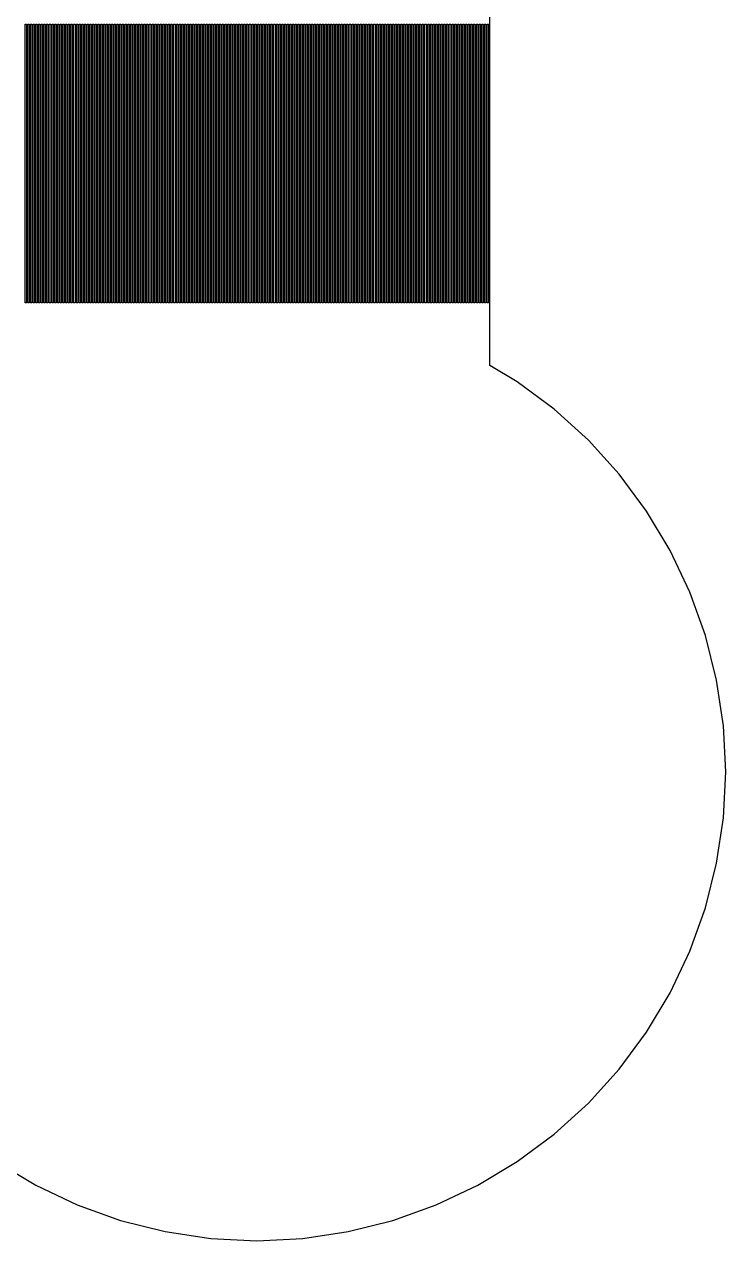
# Model space of a CAD drawing. Extents: x -5 to 92, y -13 to 39.
# Drawn here: x 23.78 to 28.97, y -12.97 to -3.97 of the extents above; entities that cross this region are included whole.
import ezdxf

# ---------------------------------------------------------------- set-up
doc = ezdxf.new("R2010")
doc.units = 0

msp = doc.modelspace()

# ---------------------------------------------------------------- linework, layer by layer
for p, q in [((27.225, -6.49323), (27.225, -3.50677)), ((23.785, -6.03), (23.785, -3.97)), ((23.785, -3.97), (23.795, -3.97)), ((23.795, -3.97), (23.795, -6.03)), ((23.805, -6.03), (23.805, -3.97)), ((23.805, -3.97), (23.815, -3.97)), ((23.815, -3.97), (23.815, -6.03)), ((23.825, -6.03), (23.825, -3.97)), ((23.825, -3.97), (23.835, -3.97)), ((23.835, -3.97), (23.835, -6.03)), ((23.845, -6.03), (23.845, -3.97)), ((23.845, -3.97), (23.855, -3.97)), ((23.855, -3.97), (23.855, -6.03)), ((23.865, -6.03), (23.865, -3.97)), ((23.865, -3.97), (23.875, -3.97)), ((23.875, -3.97), (23.875, -6.03)), ((23.885, -6.03), (23.885, -3.97)), ((23.885, -3.97), (23.895, -3.97)), ((23.895, -3.97), (23.895, -6.03)), ((23.905, -6.03), (23.905, -3.97)), ((23.905, -3.97), (23.915, -3.97)), ((23.915, -3.97), (23.915, -6.03)), ((23.925, -6.03), (23.925, -3.97)), ((23.925, -3.97), (23.935, -3.97)), ((23.935, -3.97), (23.935, -6.03)), ((23.945, -6.03), (23.945, -3.97)), ((23.945, -3.97), (23.955, -3.97)), ((23.955, -3.97), (23.955, -6.03)), ((23.965, -6.03), (23.965, -3.97)), ((23.965, -3.97), (23.975, -3.97)), ((23.975, -3.97), (23.975, -6.03)), ((23.985, -6.03), (23.985, -3.97)), ((23.985, -3.97), (23.995, -3.97)), ((23.995, -3.97), (23.995, -6.03)), ((24.005, -6.03), (24.005, -3.97)), ((24.005, -3.97), (24.015, -3.97)), ((24.015, -3.97), (24.015, -6.03)), ((24.025, -6.03), (24.025, -3.97)), ((24.025, -3.97), (24.035, -3.97)), ((24.035, -3.97), (24.035, -6.03)), ((24.045, -6.03), (24.045, -3.97)), ((24.045, -3.97), (24.055, -3.97)), ((24.055, -3.97), (24.055, -6.03)), ((24.065, -6.03), (24.065, -3.97)), ((24.065, -3.97), (24.075, -3.97)), ((24.075, -3.97), (24.075, -6.03)), ((24.085, -6.03), (24.085, -3.97)), ((24.085, -3.97), (24.095, -3.97)), ((24.095, -3.97), (24.095, -6.03)), ((24.105, -6.03), (24.105, -3.97)), ((24.105, -3.97), (24.115, -3.97)), ((24.115, -3.97), (24.115, -6.03)), ((24.125, -6.03), (24.125, -3.97)), ((24.125, -3.97), (24.135, -3.97)), ((24.135, -3.97), (24.135, -6.03)), ((24.145, -6.03), (24.145, -3.97)), ((24.145, -3.97), (24.155, -3.97)), ((24.155, -3.97), (24.155, -6.03)), ((24.165, -6.03), (24.165, -3.97)), ((24.165, -3.97), (24.175, -3.97)), ((24.175, -3.97), (24.175, -6.03)), ((24.185, -6.03), (24.185, -3.97)), ((24.185, -3.97), (24.195, -3.97)), ((24.195, -3.97), (24.195, -6.03)), ((24.205, -6.03), (24.205, -3.97)), ((24.205, -3.97), (24.215, -3.97)), ((24.215, -3.97), (24.215, -6.03)), ((24.225, -6.03), (24.225, -3.97)), ((24.225, -3.97), (24.235, -3.97)), ((24.235, -3.97), (24.235, -6.03)), ((24.245, -6.03), (24.245, -3.97)), ((24.245, -3.97), (24.255, -3.97)), ((24.255, -3.97), (24.255, -6.03)), ((24.265, -6.03), (24.265, -3.97)), ((24.265, -3.97), (24.275, -3.97)), ((24.275, -3.97), (24.275, -6.03)), ((24.285, -6.03), (24.285, -3.97)), ((24.285, -3.97), (24.295, -3.97)), ((24.295, -3.97), (24.295, -6.03)), ((24.305, -6.03), (24.305, -3.97)), ((24.305, -3.97), (24.315, -3.97)), ((24.315, -3.97), (24.315, -6.03)), ((24.325, -6.03), (24.325, -3.97)), ((24.325, -3.97), (24.335, -3.97)), ((24.335, -3.97), (24.335, -6.03)), ((24.345, -6.03), (24.345, -3.97)), ((24.345, -3.97), (24.355, -3.97)), ((24.355, -3.97), (24.355, -6.03)), ((24.365, -6.03), (24.365, -3.97)), ((24.365, -3.97), (24.375, -3.97)), ((24.375, -3.97), (24.375, -6.03)), ((24.385, -6.03), (24.385, -3.97)), ((24.385, -3.97), (24.395, -3.97)), ((24.395, -3.97), (24.395, -6.03)), ((24.405, -6.03), (24.405, -3.97)), ((24.405, -3.97), (24.415, -3.97)), ((24.415, -3.97), (24.415, -6.03)), ((24.425, -6.03), (24.425, -3.97)), ((24.425, -3.97), (24.435, -3.97)), ((24.435, -3.97), (24.435, -6.03)), ((24.445, -6.03), (24.445, -3.97)), ((24.445, -3.97), (24.455, -3.97)), ((24.455, -3.97), (24.455, -6.03)), ((24.465, -6.03), (24.465, -3.97)), ((24.465, -3.97), (24.475, -3.97)), ((24.475, -3.97), (24.475, -6.03)), ((24.485, -6.03), (24.485, -3.97)), ((24.485, -3.97), (24.495, -3.97)), ((24.495, -3.97), (24.495, -6.03)), ((24.505, -6.03), (24.505, -3.97)), ((24.505, -3.97), (24.515, -3.97)), ((24.515, -3.97), (24.515, -6.03)), ((24.525, -6.03), (24.525, -3.97)), ((24.525, -3.97), (24.535, -3.97)), ((24.535, -3.97), (24.535, -6.03)), ((24.545, -6.03), (24.545, -3.97)), ((24.545, -3.97), (24.555, -3.97)), ((24.555, -3.97), (24.555, -6.03)), ((24.565, -6.03), (24.565, -3.97)), ((24.565, -3.97), (24.575, -3.97)), ((24.575, -3.97), (24.575, -6.03)), ((24.585, -6.03), (24.585, -3.97)), ((24.585, -3.97), (24.595, -3.97)), ((24.595, -3.97), (24.595, -6.03)), ((24.605, -6.03), (24.605, -3.97)), ((24.605, -3.97), (24.615, -3.97)), ((24.615, -3.97), (24.615, -6.03)), ((24.625, -6.03), (24.625, -3.97)), ((24.625, -3.97), (24.635, -3.97)), ((24.635, -3.97), (24.635, -6.03)), ((24.645, -6.03), (24.645, -3.97)), ((24.645, -3.97), (24.655, -3.97)), ((24.655, -3.97), (24.655, -6.03)), ((24.665, -6.03), (24.665, -3.97)), ((24.665, -3.97), (24.675, -3.97)), ((24.675, -3.97), (24.675, -6.03)), ((24.685, -6.03), (24.685, -3.97)), ((24.685, -3.97), (24.695, -3.97)), ((24.695, -3.97), (24.695, -6.03)), ((24.705, -6.03), (24.705, -3.97)), ((24.705, -3.97), (24.715, -3.97)), ((24.715, -3.97), (24.715, -6.03)), ((24.725, -6.03), (24.725, -3.97)), ((24.725, -3.97), (24.735, -3.97)), ((24.735, -3.97), (24.735, -6.03)), ((24.745, -6.03), (24.745, -3.97)), ((24.745, -3.97), (24.755, -3.97)), ((24.755, -3.97), (24.755, -6.03)), ((24.765, -6.03), (24.765, -3.97)), ((24.765, -3.97), (24.775, -3.97)), ((24.775, -3.97), (24.775, -6.03)), ((24.785, -6.03), (24.785, -3.97)), ((24.785, -3.97), (24.795, -3.97)), ((24.795, -3.97), (24.795, -6.03)), ((24.805, -6.03), (24.805, -3.97)), ((24.805, -3.97), (24.815, -3.97)), ((24.815, -3.97), (24.815, -6.03)), ((24.825, -6.03), (24.825, -3.97)), ((24.825, -3.97), (24.835, -3.97)), ((24.835, -3.97), (24.835, -6.03)), ((24.845, -6.03), (24.845, -3.97)), ((24.845, -3.97), (24.855, -3.97)), ((24.855, -3.97), (24.855, -6.03)), ((24.865, -6.03), (24.865, -3.97)), ((24.865, -3.97), (24.875, -3.97)), ((24.875, -3.97), (24.875, -6.03)), ((24.885, -6.03), (24.885, -3.97)), ((24.885, -3.97), (24.895, -3.97)), ((24.895, -3.97), (24.895, -6.03)), ((24.905, -6.03), (24.905, -3.97)), ((24.905, -3.97), (24.915, -3.97)), ((24.915, -3.97), (24.915, -6.03)), ((24.925, -6.03), (24.925, -3.97)), ((24.925, -3.97), (24.935, -3.97)), ((24.935, -3.97), (24.935, -6.03)), ((24.945, -6.03), (24.945, -3.97)), ((24.945, -3.97), (24.955, -3.97)), ((24.955, -3.97), (24.955, -6.03)), ((24.965, -6.03), (24.965, -3.97)), ((24.965, -3.97), (24.975, -3.97)), ((24.975, -3.97), (24.975, -6.03)), ((24.985, -6.03), (24.985, -3.97)), ((24.985, -3.97), (24.995, -3.97)), ((24.995, -3.97), (24.995, -6.03)), ((25.005, -6.03), (25.005, -3.97)), ((25.005, -3.97), (25.015, -3.97)), ((25.015, -3.97), (25.015, -6.03)), ((25.025, -6.03), (25.025, -3.97)), ((25.025, -3.97), (25.035, -3.97)), ((25.035, -3.97), (25.035, -6.03)), ((25.045, -6.03), (25.045, -3.97)), ((25.045, -3.97), (25.055, -3.97)), ((25.055, -3.97), (25.055, -6.03)), ((25.065, -6.03), (25.065, -3.97)), ((25.065, -3.97), (25.075, -3.97)), ((25.075, -3.97), (25.075, -6.03)), ((25.085, -6.03), (25.085, -3.97)), ((25.085, -3.97), (25.095, -3.97)), ((25.095, -3.97), (25.095, -6.03)), ((25.105, -6.03), (25.105, -3.97)), ((25.105, -3.97), (25.115, -3.97)), ((25.115, -3.97), (25.115, -6.03)), ((25.125, -6.03), (25.125, -3.97)), ((25.125, -3.97), (25.135, -3.97)), ((25.135, -3.97), (25.135, -6.03)), ((25.145, -6.03), (25.145, -3.97)), ((25.145, -3.97), (25.155, -3.97)), ((25.155, -3.97), (25.155, -6.03)), ((25.165, -6.03), (25.165, -3.97)), ((25.165, -3.97), (25.175, -3.97)), ((25.175, -3.97), (25.175, -6.03)), ((25.185, -6.03), (25.185, -3.97)), ((25.185, -3.97), (25.195, -3.97)), ((25.195, -3.97), (25.195, -6.03)), ((25.205, -6.03), (25.205, -3.97)), ((25.205, -3.97), (25.215, -3.97)), ((25.215, -3.97), (25.215, -6.03)), ((25.225, -6.03), (25.225, -3.97)), ((25.225, -3.97), (25.235, -3.97)), ((25.235, -3.97), (25.235, -6.03)), ((25.245, -6.03), (25.245, -3.97)), ((25.245, -3.97), (25.255, -3.97)), ((25.255, -3.97), (25.255, -6.03)), ((25.265, -6.03), (25.265, -3.97)), ((25.265, -3.97), (25.275, -3.97)), ((25.275, -3.97), (25.275, -6.03)), ((25.285, -6.03), (25.285, -3.97)), ((25.285, -3.97), (25.295, -3.97)), ((25.295, -3.97), (25.295, -6.03)), ((25.305, -6.03), (25.305, -3.97)), ((25.305, -3.97), (25.315, -3.97)), ((25.315, -3.97), (25.315, -6.03)), ((25.325, -6.03), (25.325, -3.97)), ((25.325, -3.97), (25.335, -3.97)), ((25.335, -3.97), (25.335, -6.03)), ((25.345, -6.03), (25.345, -3.97)), ((25.345, -3.97), (25.355, -3.97)), ((25.355, -3.97), (25.355, -6.03)), ((25.365, -6.03), (25.365, -3.97)), ((25.365, -3.97), (25.375, -3.97)), ((25.375, -3.97), (25.375, -6.03)), ((25.385, -6.03), (25.385, -3.97)), ((25.385, -3.97), (25.395, -3.97)), ((25.395, -3.97), (25.395, -6.03)), ((25.405, -6.03), (25.405, -3.97)), ((25.405, -3.97), (25.415, -3.97)), ((25.415, -3.97), (25.415, -6.03)), ((25.425, -6.03), (25.425, -3.97)), ((25.425, -3.97), (25.435, -3.97)), ((25.435, -3.97), (25.435, -6.03)), ((25.445, -6.03), (25.445, -3.97)), ((25.445, -3.97), (25.455, -3.97)), ((25.455, -3.97), (25.455, -6.03)), ((25.465, -6.03), (25.465, -3.97)), ((25.465, -3.97), (25.475, -3.97)), ((25.475, -3.97), (25.475, -6.03)), ((25.485, -6.03), (25.485, -3.97)), ((25.485, -3.97), (25.495, -3.97)), ((25.495, -3.97), (25.495, -6.03)), ((25.505, -6.03), (25.505, -3.97)), ((25.505, -3.97), (25.515, -3.97)), ((25.515, -3.97), (25.515, -6.03)), ((25.525, -6.03), (25.525, -3.97)), ((25.525, -3.97), (25.535, -3.97)), ((25.535, -3.97), (25.535, -6.03)), ((25.545, -6.03), (25.545, -3.97)), ((25.545, -3.97), (25.555, -3.97)), ((25.555, -3.97), (25.555, -6.03)), ((25.565, -6.03), (25.565, -3.97)), ((25.565, -3.97), (25.575, -3.97)), ((25.575, -3.97), (25.575, -6.03)), ((25.585, -6.03), (25.585, -3.97)), ((25.585, -3.97), (25.595, -3.97)), ((25.595, -3.97), (25.595, -6.03)), ((25.605, -6.03), (25.605, -3.97)), ((25.605, -3.97), (25.615, -3.97)), ((25.615, -3.97), (25.615, -6.03)), ((25.625, -6.03), (25.625, -3.97)), ((25.625, -3.97), (25.635, -3.97)), ((25.635, -3.97), (25.635, -6.03)), ((25.645, -6.03), (25.645, -3.97)), ((25.645, -3.97), (25.655, -3.97)), ((25.655, -3.97), (25.655, -6.03)), ((25.665, -6.03), (25.665, -3.97)), ((25.665, -3.97), (25.675, -3.97)), ((25.675, -3.97), (25.675, -6.03)), ((25.685, -6.03), (25.685, -3.97)), ((25.685, -3.97), (25.695, -3.97)), ((25.695, -3.97), (25.695, -6.03)), ((25.705, -6.03), (25.705, -3.97)), ((25.705, -3.97), (25.715, -3.97)), ((25.715, -3.97), (25.715, -6.03)), ((25.725, -6.03), (25.725, -3.97)), ((25.725, -3.97), (25.735, -3.97)), ((25.735, -3.97), (25.735, -6.03)), ((25.745, -6.03), (25.745, -3.97)), ((25.745, -3.97), (25.755, -3.97)), ((25.755, -3.97), (25.755, -6.03)), ((25.765, -6.03), (25.765, -3.97)), ((25.765, -3.97), (25.775, -3.97)), ((25.775, -3.97), (25.775, -6.03)), ((25.785, -6.03), (25.785, -3.97)), ((25.785, -3.97), (25.795, -3.97)), ((25.795, -3.97), (25.795, -6.03)), ((25.805, -6.03), (25.805, -3.97)), ((25.805, -3.97), (25.815, -3.97)), ((25.815, -3.97), (25.815, -6.03)), ((25.825, -6.03), (25.825, -3.97)), ((25.825, -3.97), (25.835, -3.97)), ((25.835, -3.97), (25.835, -6.03)), ((25.845, -6.03), (25.845, -3.97)), ((25.845, -3.97), (25.855, -3.97)), ((25.855, -3.97), (25.855, -6.03)), ((25.865, -6.03), (25.865, -3.97)), ((25.865, -3.97), (25.875, -3.97)), ((25.875, -3.97), (25.875, -6.03)), ((25.885, -6.03), (25.885, -3.97)), ((25.885, -3.97), (25.895, -3.97)), ((25.895, -3.97), (25.895, -6.03)), ((25.905, -6.03), (25.905, -3.97)), ((25.905, -3.97), (25.915, -3.97)), ((25.915, -3.97), (25.915, -6.03)), ((25.925, -6.03), (25.925, -3.97)), ((25.925, -3.97), (25.935, -3.97)), ((25.935, -3.97), (25.935, -6.03)), ((25.945, -6.03), (25.945, -3.97)), ((25.945, -3.97), (25.955, -3.97)), ((25.955, -3.97), (25.955, -6.03)), ((25.965, -6.03), (25.965, -3.97)), ((25.965, -3.97), (25.975, -3.97)), ((25.975, -3.97), (25.975, -6.03)), ((25.985, -6.03), (25.985, -3.97)), ((25.985, -3.97), (25.995, -3.97)), ((25.995, -3.97), (25.995, -6.03)), ((26.005, -6.03), (26.005, -3.97)), ((26.005, -3.97), (26.015, -3.97)), ((26.015, -3.97), (26.015, -6.03)), ((26.025, -6.03), (26.025, -3.97)), ((26.025, -3.97), (26.035, -3.97)), ((26.035, -3.97), (26.035, -6.03)), ((26.045, -6.03), (26.045, -3.97)), ((26.045, -3.97), (26.055, -3.97)), ((26.055, -3.97), (26.055, -6.03)), ((26.065, -6.03), (26.065, -3.97)), ((26.065, -3.97), (26.075, -3.97)), ((26.075, -3.97), (26.075, -6.03)), ((26.085, -6.03), (26.085, -3.97)), ((26.085, -3.97), (26.095, -3.97)), ((26.095, -3.97), (26.095, -6.03)), ((26.105, -6.03), (26.105, -3.97)), ((26.105, -3.97), (26.115, -3.97)), ((26.115, -3.97), (26.115, -6.03)), ((26.125, -6.03), (26.125, -3.97)), ((26.125, -3.97), (26.135, -3.97)), ((26.135, -3.97), (26.135, -6.03)), ((26.145, -6.03), (26.145, -3.97)), ((26.145, -3.97), (26.155, -3.97)), ((26.155, -3.97), (26.155, -6.03)), ((26.165, -6.03), (26.165, -3.97)), ((26.165, -3.97), (26.175, -3.97)), ((26.175, -3.97), (26.175, -6.03)), ((26.185, -6.03), (26.185, -3.97)), ((26.185, -3.97), (26.195, -3.97)), ((26.195, -3.97), (26.195, -6.03)), ((26.205, -6.03), (26.205, -3.97)), ((26.205, -3.97), (26.215, -3.97)), ((26.215, -3.97), (26.215, -6.03)), ((26.225, -6.03), (26.225, -3.97)), ((26.225, -3.97), (26.235, -3.97)), ((26.235, -3.97), (26.235, -6.03)), ((26.245, -6.03), (26.245, -3.97)), ((26.245, -3.97), (26.255, -3.97)), ((26.255, -3.97), (26.255, -6.03)), ((26.265, -6.03), (26.265, -3.97)), ((26.265, -3.97), (26.275, -3.97)), ((26.275, -3.97), (26.275, -6.03)), ((26.285, -6.03), (26.285, -3.97)), ((26.285, -3.97), (26.295, -3.97)), ((26.295, -3.97), (26.295, -6.03)), ((26.305, -6.03), (26.305, -3.97)), ((26.305, -3.97), (26.315, -3.97)), ((26.315, -3.97), (26.315, -6.03)), ((26.325, -6.03), (26.325, -3.97)), ((26.325, -3.97), (26.335, -3.97)), ((26.335, -3.97), (26.335, -6.03)), ((26.345, -6.03), (26.345, -3.97)), ((26.345, -3.97), (26.355, -3.97)), ((26.355, -3.97), (26.355, -6.03)), ((26.365, -6.03), (26.365, -3.97)), ((26.365, -3.97), (26.375, -3.97)), ((26.375, -3.97), (26.375, -6.03)), ((26.385, -6.03), (26.385, -3.97)), ((26.385, -3.97), (26.395, -3.97)), ((26.395, -3.97), (26.395, -6.03)), ((26.405, -6.03), (26.405, -3.97)), ((26.405, -3.97), (26.415, -3.97)), ((26.415, -3.97), (26.415, -6.03)), ((26.425, -6.03), (26.425, -3.97)), ((26.425, -3.97), (26.435, -3.97)), ((26.435, -3.97), (26.435, -6.03)), ((26.445, -6.03), (26.445, -3.97)), ((26.445, -3.97), (26.455, -3.97)), ((26.455, -3.97), (26.455, -6.03)), ((26.465, -6.03), (26.465, -3.97)), ((26.465, -3.97), (26.475, -3.97)), ((26.475, -3.97), (26.475, -6.03)), ((26.485, -6.03), (26.485, -3.97)), ((26.485, -3.97), (26.495, -3.97)), ((26.495, -3.97), (26.495, -6.03)), ((26.505, -6.03), (26.505, -3.97)), ((26.505, -3.97), (26.515, -3.97)), ((26.515, -3.97), (26.515, -6.03)), ((26.525, -6.03), (26.525, -3.97)), ((26.525, -3.97), (26.535, -3.97)), ((26.535, -3.97), (26.535, -6.03)), ((26.545, -6.03), (26.545, -3.97)), ((26.545, -3.97), (26.555, -3.97)), ((26.555, -3.97), (26.555, -6.03)), ((26.565, -6.03), (26.565, -3.97)), ((26.565, -3.97), (26.575, -3.97)), ((26.575, -3.97), (26.575, -6.03)), ((26.585, -6.03), (26.585, -3.97)), ((26.585, -3.97), (26.595, -3.97)), ((26.595, -3.97), (26.595, -6.03)), ((26.605, -6.03), (26.605, -3.97)), ((26.605, -3.97), (26.615, -3.97)), ((26.615, -3.97), (26.615, -6.03)), ((26.625, -6.03), (26.625, -3.97)), ((26.625, -3.97), (26.635, -3.97)), ((26.635, -3.97), (26.635, -6.03)), ((26.645, -6.03), (26.645, -3.97)), ((26.645, -3.97), (26.655, -3.97)), ((26.655, -3.97), (26.655, -6.03)), ((26.665, -6.03), (26.665, -3.97)), ((26.665, -3.97), (26.675, -3.97)), ((26.675, -3.97), (26.675, -6.03)), ((26.685, -6.03), (26.685, -3.97)), ((26.685, -3.97), (26.695, -3.97)), ((26.695, -3.97), (26.695, -6.03)), ((26.705, -6.03), (26.705, -3.97)), ((26.705, -3.97), (26.715, -3.97)), ((26.715, -3.97), (26.715, -6.03)), ((26.725, -6.03), (26.725, -3.97)), ((26.725, -3.97), (26.735, -3.97)), ((26.735, -3.97), (26.735, -6.03)), ((26.745, -6.03), (26.745, -3.97)), ((26.745, -3.97), (26.755, -3.97)), ((26.755, -3.97), (26.755, -6.03)), ((26.765, -6.03), (26.765, -3.97)), ((26.765, -3.97), (26.775, -3.97)), ((26.775, -3.97), (26.775, -6.03)), ((26.785, -6.03), (26.785, -3.97)), ((26.785, -3.97), (26.795, -3.97)), ((26.795, -3.97), (26.795, -6.03)), ((26.805, -6.03), (26.805, -3.97)), ((26.805, -3.97), (26.815, -3.97)), ((26.815, -3.97), (26.815, -6.03)), ((26.825, -6.03), (26.825, -3.97)), ((26.825, -3.97), (26.835, -3.97)), ((26.835, -3.97), (26.835, -6.03)), ((26.845, -6.03), (26.845, -3.97)), ((26.845, -3.97), (26.855, -3.97)), ((26.855, -3.97), (26.855, -6.03)), ((26.865, -6.03), (26.865, -3.97)), ((26.865, -3.97), (26.875, -3.97)), ((26.875, -3.97), (26.875, -6.03)), ((26.885, -6.03), (26.885, -3.97)), ((26.885, -3.97), (26.895, -3.97)), ((26.895, -3.97), (26.895, -6.03)), ((26.905, -6.03), (26.905, -3.97)), ((26.905, -3.97), (26.915, -3.97)), ((26.915, -3.97), (26.915, -6.03)), ((26.925, -6.03), (26.925, -3.97)), ((26.925, -3.97), (26.935, -3.97)), ((26.935, -3.97), (26.935, -6.03)), ((26.945, -6.03), (26.945, -3.97)), ((26.945, -3.97), (26.955, -3.97)), ((26.955, -3.97), (26.955, -6.03)), ((26.965, -6.03), (26.965, -3.97)), ((26.965, -3.97), (26.975, -3.97)), ((26.975, -3.97), (26.975, -6.03)), ((26.985, -6.03), (26.985, -3.97)), ((26.985, -3.97), (26.995, -3.97)), ((26.995, -3.97), (26.995, -6.03)), ((27.005, -6.03), (27.005, -3.97)), ((27.005, -3.97), (27.015, -3.97)), ((27.015, -3.97), (27.015, -6.03)), ((27.025, -6.03), (27.025, -3.97)), ((27.025, -3.97), (27.035, -3.97)), ((27.035, -3.97), (27.035, -6.03)), ((27.045, -6.03), (27.045, -3.97)), ((27.045, -3.97), (27.055, -3.97)), ((27.055, -3.97), (27.055, -6.03)), ((27.065, -6.03), (27.065, -3.97)), ((27.065, -3.97), (27.075, -3.97)), ((27.075, -3.97), (27.075, -6.03)), ((27.085, -6.03), (27.085, -3.97)), ((27.085, -3.97), (27.095, -3.97)), ((27.095, -3.97), (27.095, -6.03)), ((27.105, -6.03), (27.105, -3.97)), ((27.105, -3.97), (27.115, -3.97)), ((27.115, -3.97), (27.115, -6.03)), ((27.125, -6.03), (27.125, -3.97)), ((27.125, -3.97), (27.135, -3.97)), ((27.135, -3.97), (27.135, -6.03)), ((27.145, -6.03), (27.145, -3.97)), ((27.145, -3.97), (27.155, -3.97)), ((27.155, -3.97), (27.155, -6.03)), ((27.165, -6.03), (27.165, -3.97)), ((27.165, -3.97), (27.175, -3.97)), ((27.175, -3.97), (27.175, -6.03)), ((27.185, -6.03), (27.185, -3.97)), ((27.185, -3.97), (27.195, -3.97)), ((27.195, -3.97), (27.195, -6.03)), ((27.205, -6.03), (27.205, -3.97)), ((27.205, -3.97), (27.215, -3.97)), ((27.215, -3.97), (27.215, -6.03)), ((23.795, -6.03), (23.785, -6.03)), ((23.815, -6.03), (23.805, -6.03)), ((23.835, -6.03), (23.825, -6.03)), ((23.855, -6.03), (23.845, -6.03)), ((23.875, -6.03), (23.865, -6.03)), ((23.895, -6.03), (23.885, -6.03)), ((23.915, -6.03), (23.905, -6.03)), ((23.935, -6.03), (23.925, -6.03)), ((23.955, -6.03), (23.945, -6.03)), ((23.975, -6.03), (23.965, -6.03)), ((23.995, -6.03), (23.985, -6.03)), ((24.015, -6.03), (24.005, -6.03)), ((24.035, -6.03), (24.025, -6.03)), ((24.055, -6.03), (24.045, -6.03)), ((24.075, -6.03), (24.065, -6.03)), ((24.095, -6.03), (24.085, -6.03)), ((24.115, -6.03), (24.105, -6.03)), ((24.135, -6.03), (24.125, -6.03)), ((24.155, -6.03), (24.145, -6.03)), ((24.175, -6.03), (24.165, -6.03)), ((24.195, -6.03), (24.185, -6.03)), ((24.215, -6.03), (24.205, -6.03)), ((24.235, -6.03), (24.225, -6.03)), ((24.255, -6.03), (24.245, -6.03)), ((24.275, -6.03), (24.265, -6.03)), ((24.295, -6.03), (24.285, -6.03)), ((24.315, -6.03), (24.305, -6.03)), ((24.335, -6.03), (24.325, -6.03)), ((24.355, -6.03), (24.345, -6.03)), ((24.375, -6.03), (24.365, -6.03)), ((24.395, -6.03), (24.385, -6.03)), ((24.415, -6.03), (24.405, -6.03)), ((24.435, -6.03), (24.425, -6.03)), ((24.455, -6.03), (24.445, -6.03)), ((24.475, -6.03), (24.465, -6.03)), ((24.495, -6.03), (24.485, -6.03)), ((24.515, -6.03), (24.505, -6.03)), ((24.535, -6.03), (24.525, -6.03)), ((24.555, -6.03), (24.545, -6.03)), ((24.575, -6.03), (24.565, -6.03)), ((24.595, -6.03), (24.585, -6.03)), ((24.615, -6.03), (24.605, -6.03)), ((24.635, -6.03), (24.625, -6.03)), ((24.655, -6.03), (24.645, -6.03)), ((24.675, -6.03), (24.665, -6.03)), ((24.695, -6.03), (24.685, -6.03)), ((24.715, -6.03), (24.705, -6.03)), ((24.735, -6.03), (24.725, -6.03)), ((24.755, -6.03), (24.745, -6.03)), ((24.775, -6.03), (24.765, -6.03)), ((24.795, -6.03), (24.785, -6.03)), ((24.815, -6.03), (24.805, -6.03)), ((24.835, -6.03), (24.825, -6.03)), ((24.855, -6.03), (24.845, -6.03)), ((24.875, -6.03), (24.865, -6.03)), ((24.895, -6.03), (24.885, -6.03)), ((24.915, -6.03), (24.905, -6.03)), ((24.935, -6.03), (24.925, -6.03)), ((24.955, -6.03), (24.945, -6.03)), ((24.975, -6.03), (24.965, -6.03)), ((24.995, -6.03), (24.985, -6.03)), ((25.015, -6.03), (25.005, -6.03)), ((25.035, -6.03), (25.025, -6.03)), ((25.055, -6.03), (25.045, -6.03)), ((25.075, -6.03), (25.065, -6.03)), ((25.095, -6.03), (25.085, -6.03)), ((25.115, -6.03), (25.105, -6.03)), ((25.135, -6.03), (25.125, -6.03)), ((25.155, -6.03), (25.145, -6.03)), ((25.175, -6.03), (25.165, -6.03)), ((25.195, -6.03), (25.185, -6.03)), ((25.215, -6.03), (25.205, -6.03)), ((25.235, -6.03), (25.225, -6.03)), ((25.255, -6.03), (25.245, -6.03)), ((25.275, -6.03), (25.265, -6.03)), ((25.295, -6.03), (25.285, -6.03)), ((25.315, -6.03), (25.305, -6.03)), ((25.335, -6.03), (25.325, -6.03)), ((25.355, -6.03), (25.345, -6.03)), ((25.375, -6.03), (25.365, -6.03)), ((25.395, -6.03), (25.385, -6.03)), ((25.415, -6.03), (25.405, -6.03)), ((25.435, -6.03), (25.425, -6.03)), ((25.455, -6.03), (25.445, -6.03)), ((25.475, -6.03), (25.465, -6.03)), ((25.495, -6.03), (25.485, -6.03)), ((25.515, -6.03), (25.505, -6.03)), ((25.535, -6.03), (25.525, -6.03)), ((25.555, -6.03), (25.545, -6.03)), ((25.575, -6.03), (25.565, -6.03)), ((25.595, -6.03), (25.585, -6.03)), ((25.615, -6.03), (25.605, -6.03)), ((25.635, -6.03), (25.625, -6.03)), ((25.655, -6.03), (25.645, -6.03)), ((25.675, -6.03), (25.665, -6.03)), ((25.695, -6.03), (25.685, -6.03)), ((25.715, -6.03), (25.705, -6.03)), ((25.735, -6.03), (25.725, -6.03)), ((25.755, -6.03), (25.745, -6.03)), ((25.775, -6.03), (25.765, -6.03)), ((25.795, -6.03), (25.785, -6.03)), ((25.815, -6.03), (25.805, -6.03)), ((25.835, -6.03), (25.825, -6.03)), ((25.855, -6.03), (25.845, -6.03)), ((25.875, -6.03), (25.865, -6.03)), ((25.895, -6.03), (25.885, -6.03)), ((25.915, -6.03), (25.905, -6.03)), ((25.935, -6.03), (25.925, -6.03)), ((25.955, -6.03), (25.945, -6.03)), ((25.975, -6.03), (25.965, -6.03)), ((25.995, -6.03), (25.985, -6.03)), ((26.015, -6.03), (26.005, -6.03)), ((26.035, -6.03), (26.025, -6.03)), ((26.055, -6.03), (26.045, -6.03)), ((26.075, -6.03), (26.065, -6.03)), ((26.095, -6.03), (26.085, -6.03)), ((26.115, -6.03), (26.105, -6.03)), ((26.135, -6.03), (26.125, -6.03)), ((26.155, -6.03), (26.145, -6.03)), ((26.175, -6.03), (26.165, -6.03)), ((26.195, -6.03), (26.185, -6.03)), ((26.215, -6.03), (26.205, -6.03)), ((26.235, -6.03), (26.225, -6.03)), ((26.255, -6.03), (26.245, -6.03)), ((26.275, -6.03), (26.265, -6.03)), ((26.295, -6.03), (26.285, -6.03)), ((26.315, -6.03), (26.305, -6.03)), ((26.335, -6.03), (26.325, -6.03)), ((26.355, -6.03), (26.345, -6.03)), ((26.375, -6.03), (26.365, -6.03)), ((26.395, -6.03), (26.385, -6.03)), ((26.415, -6.03), (26.405, -6.03)), ((26.435, -6.03), (26.425, -6.03)), ((26.455, -6.03), (26.445, -6.03)), ((26.475, -6.03), (26.465, -6.03)), ((26.495, -6.03), (26.485, -6.03)), ((26.515, -6.03), (26.505, -6.03)), ((26.535, -6.03), (26.525, -6.03)), ((26.555, -6.03), (26.545, -6.03)), ((26.575, -6.03), (26.565, -6.03)), ((26.595, -6.03), (26.585, -6.03)), ((26.615, -6.03), (26.605, -6.03)), ((26.635, -6.03), (26.625, -6.03)), ((26.655, -6.03), (26.645, -6.03)), ((26.675, -6.03), (26.665, -6.03)), ((26.695, -6.03), (26.685, -6.03)), ((26.715, -6.03), (26.705, -6.03)), ((26.735, -6.03), (26.725, -6.03)), ((26.755, -6.03), (26.745, -6.03)), ((26.775, -6.03), (26.765, -6.03)), ((26.795, -6.03), (26.785, -6.03)), ((26.815, -6.03), (26.805, -6.03)), ((26.835, -6.03), (26.825, -6.03)), ((26.855, -6.03), (26.845, -6.03)), ((26.875, -6.03), (26.865, -6.03)), ((26.895, -6.03), (26.885, -6.03)), ((26.915, -6.03), (26.905, -6.03)), ((26.935, -6.03), (26.925, -6.03)), ((26.955, -6.03), (26.945, -6.03)), ((26.975, -6.03), (26.965, -6.03)), ((26.995, -6.03), (26.985, -6.03)), ((27.015, -6.03), (27.005, -6.03)), ((27.035, -6.03), (27.025, -6.03)), ((27.055, -6.03), (27.045, -6.03)), ((27.075, -6.03), (27.065, -6.03)), ((27.095, -6.03), (27.085, -6.03)), ((27.115, -6.03), (27.105, -6.03)), ((27.135, -6.03), (27.125, -6.03)), ((27.155, -6.03), (27.145, -6.03)), ((27.175, -6.03), (27.165, -6.03)), ((27.195, -6.03), (27.185, -6.03)), ((27.215, -6.03), (27.205, -6.03)), ((27.4278, -6.61479), (27.225, -6.49323)), ((27.7013, -6.81764), (27.4278, -6.61479)), ((27.9537, -7.04633), (27.7013, -6.81764)), ((28.1823, -7.29865), (27.9537, -7.04633)), ((28.3852, -7.57216), (28.1823, -7.29865)), ((28.5603, -7.86424), (28.3852, -7.57216)), ((28.7059, -8.17207), (28.5603, -7.86424)), ((28.8206, -8.49271), (28.7059, -8.17207)), ((28.9033, -8.82303), (28.8206, -8.49271)), ((28.9533, -9.15987), (28.9033, -8.82303)), ((28.97, -9.5), (28.9533, -9.15987)), ((28.9533, -9.84012), (28.97, -9.5)), ((28.9033, -10.177), (28.9533, -9.84012)), ((28.8206, -10.5073), (28.9033, -10.177)), ((28.7059, -10.8279), (28.8206, -10.5073)), ((28.5603, -11.1357), (28.7059, -10.8279)), ((28.3852, -11.4278), (28.5603, -11.1357)), ((28.1823, -11.7013), (28.3852, -11.4278)), ((27.9537, -11.9537), (28.1823, -11.7013)), ((27.7013, -12.1823), (27.9537, -11.9537)), ((27.4278, -12.3852), (27.7013, -12.1823)), ((23.5722, -12.3852), (23.8643, -12.5603)), ((27.1357, -12.5603), (27.4278, -12.3852)), ((23.8643, -12.5603), (24.1721, -12.7059)), ((26.8279, -12.7059), (27.1357, -12.5603)), ((24.1721, -12.7059), (24.4927, -12.8206)), ((26.5073, -12.8206), (26.8279, -12.7059)), ((24.4927, -12.8206), (24.823, -12.9033)), ((26.177, -12.9033), (26.5073, -12.8206)), ((24.823, -12.9033), (25.1599, -12.9533)), ((25.1599, -12.9533), (25.5, -12.97)), ((25.5, -12.97), (25.8401, -12.9533)), ((25.8401, -12.9533), (26.177, -12.9033))]:
    msp.add_line(p, q)

doc.saveas('drawing.dxf')
